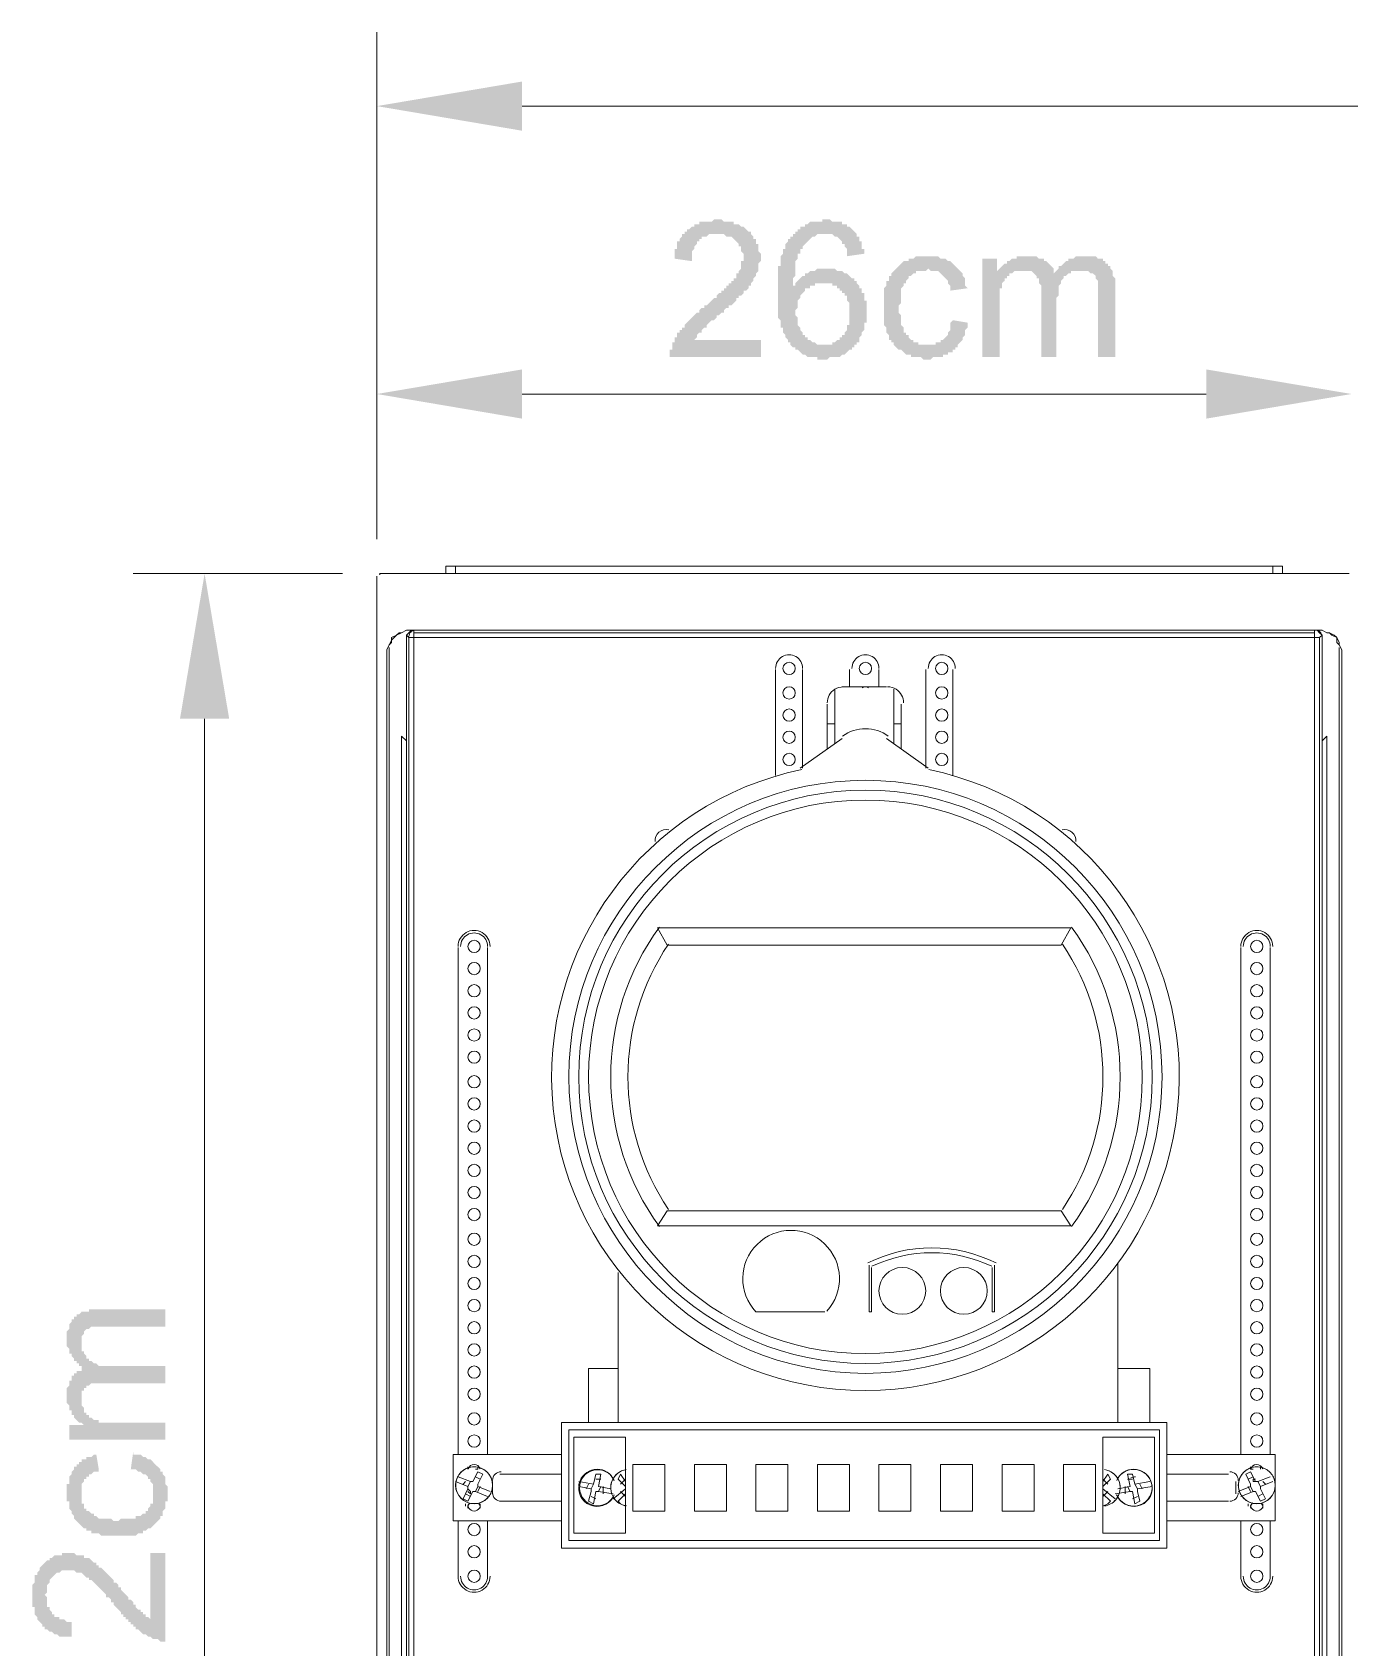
# Model space of a CAD drawing. Header units: millimetres. Extents: x -305 to 1353, y -289 to 1176.
# Drawn here: x 44.51 to 79.66, y 259.94 to 303.05 of the extents above; entities that cross this region are included whole.
import ezdxf

# ---------------------------------------------------------------- set-up
doc = ezdxf.new("R2010")
doc.units = ezdxf.units.MM
doc.header["$MEASUREMENT"] = 0
doc.layers.add('PDF3_0', color=7, linetype='Continuous')
doc.layers.add('PDF3_Cotas azul e laranja', color=7, linetype='Continuous', true_color=0x007eff)

msp = doc.modelspace()

# ---------------------------------------------------------------- hatches: boundary and pattern name
at = {"layer": 'PDF3_0', "true_color": 0xff7e00, "transparency": 33554559}
for points in [[(63.951, 294.84), (63.951, 294.381), (61.521, 294.381), (61.521, 294.446), (61.521, 294.512), (61.521, 294.578), (61.587, 294.578), (61.587, 294.643), (61.587, 294.709), (61.587, 294.709), (61.587, 294.775), (61.653, 294.775), (61.653, 294.84), (61.653, 294.906), (61.718, 294.906), (61.718, 294.972), (61.718, 295.037), (61.784, 295.037), (61.784, 295.103), (61.85, 295.103), (61.85, 295.169), (61.915, 295.169), (61.915, 295.234), (61.915, 295.234), (61.981, 295.3), (61.981, 295.3), (62.047, 295.366), (62.047, 295.366), (62.112, 295.431), (62.112, 295.431), (62.178, 295.497), (62.178, 295.497), (62.244, 295.563), (62.309, 295.563), (62.309, 295.628), (62.375, 295.694), (62.441, 295.694), (62.441, 295.76), (62.506, 295.76), (62.572, 295.825), (62.638, 295.891), (62.638, 295.891), (62.703, 295.957), (62.769, 295.957), (62.769, 296.022), (62.835, 296.088), (62.9, 296.088), (62.9, 296.154), (62.966, 296.154), (62.966, 296.219), (63.032, 296.219), (63.032, 296.285), (63.097, 296.285), (63.097, 296.351), (63.163, 296.351), (63.163, 296.416), (63.229, 296.416), (63.229, 296.482), (63.229, 296.482), (63.294, 296.482), (63.294, 296.548), (63.294, 296.613), (63.36, 296.613), (63.36, 296.679), (63.426, 296.745), (63.426, 296.81), (63.426, 296.81), (63.426, 296.876), (63.426, 296.942), (63.491, 296.942), (63.491, 297.007), (63.491, 297.007), (63.491, 297.073), (63.491, 297.139), (63.426, 297.204), (63.426, 297.204), (63.426, 297.27), (63.426, 297.336), (63.36, 297.336), (63.36, 297.401), (63.294, 297.467), (63.294, 297.467), (63.294, 297.467), (63.229, 297.533), (63.229, 297.533), (63.163, 297.598), (63.097, 297.598), (63.097, 297.598), (63.032, 297.598), (62.966, 297.664), (62.966, 297.664), (62.9, 297.664), (62.835, 297.664), (62.769, 297.664), (62.703, 297.664), (62.703, 297.664), (62.638, 297.664), (62.572, 297.664), (62.506, 297.598), (62.506, 297.598), (62.441, 297.598), (62.375, 297.598), (62.375, 297.533), (62.309, 297.533), (62.309, 297.467), (62.244, 297.467), (62.244, 297.467), (62.244, 297.401), (62.178, 297.336), (62.178, 297.336), (62.178, 297.27), (62.112, 297.204), (62.112, 297.204), (62.112, 297.139), (62.112, 297.073), (62.112, 297.007), (62.112, 297.007), (62.112, 296.942), (61.653, 297.007), (61.653, 297.073), (61.653, 297.073), (61.653, 297.139), (61.653, 297.204), (61.653, 297.27), (61.718, 297.27), (61.718, 297.336), (61.718, 297.401), (61.718, 297.467), (61.784, 297.467), (61.784, 297.533), (61.784, 297.533), (61.85, 297.598), (61.85, 297.664), (61.915, 297.664), (61.915, 297.73), (61.981, 297.73), (61.981, 297.795), (61.981, 297.795), (62.047, 297.795), (62.112, 297.861), (62.112, 297.861), (62.178, 297.861), (62.178, 297.927), (62.244, 297.927), (62.309, 297.927), (62.309, 297.992), (62.375, 297.992), (62.441, 297.992), (62.506, 297.992), (62.506, 297.992), (62.572, 297.992), (62.638, 297.992), (62.703, 298.058), (62.769, 298.058), (62.769, 298.058), (62.835, 298.058), (62.9, 298.058), (62.966, 297.992), (63.032, 297.992), (63.097, 297.992), (63.097, 297.992), (63.163, 297.992), (63.229, 297.992), (63.229, 297.927), (63.294, 297.927), (63.36, 297.927), (63.36, 297.927), (63.426, 297.861), (63.491, 297.861), (63.491, 297.861), (63.557, 297.795), (63.557, 297.795), (63.623, 297.73), (63.623, 297.73), (63.688, 297.73), (63.688, 297.664), (63.754, 297.598), (63.754, 297.598), (63.754, 297.533), (63.82, 297.533), (63.82, 297.467), (63.82, 297.401), (63.885, 297.401), (63.885, 297.336), (63.885, 297.27), (63.885, 297.27), (63.885, 297.204), (63.951, 297.139), (63.951, 297.073), (63.951, 297.007), (63.951, 297.007), (63.951, 297.007), (63.951, 296.942), (63.885, 296.876), (63.885, 296.81), (63.885, 296.81), (63.885, 296.745), (63.885, 296.679), (63.82, 296.613), (63.82, 296.613), (63.82, 296.548), (63.82, 296.548), (63.754, 296.482), (63.754, 296.416), (63.754, 296.416), (63.688, 296.351), (63.688, 296.285), (63.623, 296.285), (63.623, 296.219), (63.557, 296.154), (63.557, 296.154), (63.491, 296.154), (63.491, 296.088), (63.491, 296.088), (63.426, 296.022), (63.426, 296.022), (63.36, 296.022), (63.36, 295.957), (63.294, 295.957), (63.294, 295.891), (63.229, 295.825), (63.229, 295.825), (63.163, 295.76), (63.097, 295.76), (63.097, 295.694), (63.032, 295.694), (62.966, 295.628), (62.966, 295.563), (62.9, 295.563), (62.835, 295.497), (62.769, 295.497), (62.769, 295.431), (62.703, 295.366), (62.638, 295.366), (62.572, 295.3), (62.572, 295.3), (62.506, 295.234), (62.506, 295.169), (62.441, 295.169), (62.441, 295.169), (62.375, 295.103), (62.375, 295.103), (62.375, 295.103), (62.375, 295.037), (62.309, 295.037), (62.244, 294.972), (62.244, 294.972), (62.244, 294.906), (62.178, 294.84), (62.178, 294.84), (62.178, 294.84)], [(69.073, 295.366), (69.467, 295.3), (69.467, 295.234), (69.467, 295.169), (69.467, 295.169), (69.401, 295.103), (69.401, 295.037), (69.401, 294.972), (69.401, 294.972), (69.336, 294.906), (69.336, 294.84), (69.336, 294.84), (69.27, 294.775), (69.27, 294.775), (69.204, 294.709), (69.204, 294.643), (69.139, 294.643), (69.139, 294.578), (69.139, 294.578), (69.073, 294.578), (69.073, 294.512), (69.007, 294.512), (68.942, 294.512), (68.942, 294.446), (68.876, 294.446), (68.81, 294.446), (68.81, 294.381), (68.745, 294.381), (68.679, 294.381), (68.613, 294.381), (68.613, 294.381), (68.548, 294.381), (68.482, 294.315), (68.416, 294.315), (68.416, 294.315), (68.351, 294.315), (68.285, 294.315), (68.219, 294.381), (68.154, 294.381), (68.154, 294.381), (68.088, 294.381), (68.022, 294.381), (67.957, 294.381), (67.957, 294.446), (67.891, 294.446), (67.825, 294.446), (67.825, 294.446), (67.76, 294.512), (67.76, 294.512), (67.694, 294.578), (67.628, 294.578), (67.628, 294.578), (67.563, 294.643), (67.563, 294.643), (67.497, 294.709), (67.497, 294.709), (67.497, 294.775), (67.431, 294.775), (67.431, 294.84), (67.366, 294.84), (67.366, 294.906), (67.366, 294.972), (67.366, 294.972), (67.3, 295.037), (67.3, 295.103), (67.3, 295.103), (67.3, 295.169), (67.234, 295.234), (67.234, 295.234), (67.234, 295.3), (67.234, 295.366), (67.234, 295.431), (67.234, 295.497), (67.234, 295.497), (67.234, 295.563), (67.234, 295.628), (67.234, 295.694), (67.234, 295.76), (67.234, 295.825), (67.234, 295.891), (67.234, 295.891), (67.234, 295.957), (67.234, 296.022), (67.234, 296.088), (67.234, 296.088), (67.234, 296.154), (67.234, 296.219), (67.3, 296.285), (67.3, 296.285), (67.3, 296.351), (67.3, 296.416), (67.366, 296.416), (67.366, 296.416), (67.366, 296.482), (67.366, 296.548), (67.431, 296.548), (67.431, 296.613), (67.497, 296.679), (67.497, 296.679), (67.563, 296.745), (67.563, 296.745), (67.628, 296.81), (67.628, 296.81), (67.694, 296.876), (67.694, 296.876), (67.76, 296.942), (67.76, 296.942), (67.825, 296.942), (67.891, 296.942), (67.891, 297.007), (67.957, 297.007), (68.022, 297.007), (68.022, 297.007), (68.088, 297.073), (68.154, 297.073), (68.219, 297.073), (68.219, 297.073), (68.285, 297.073), (68.351, 297.073), (68.416, 297.073), (68.416, 297.073), (68.482, 297.073), (68.482, 297.073), (68.548, 297.073), (68.613, 297.073), (68.679, 297.073), (68.679, 297.073), (68.745, 297.007), (68.81, 297.007), (68.876, 297.007), (68.876, 297.007), (68.942, 296.942), (69.007, 296.942), (69.007, 296.942), (69.073, 296.876), (69.073, 296.876), (69.073, 296.876), (69.139, 296.81), (69.139, 296.81), (69.204, 296.745), (69.204, 296.745), (69.27, 296.679), (69.27, 296.679), (69.336, 296.613), (69.336, 296.548), (69.336, 296.548), (69.401, 296.482), (69.401, 296.416), (69.401, 296.351), (69.401, 296.351), (69.401, 296.285), (69.467, 296.219), (69.007, 296.154), (69.007, 296.219), (69.007, 296.285), (68.942, 296.351), (68.942, 296.416), (68.942, 296.416), (68.876, 296.482), (68.876, 296.482), (68.81, 296.548), (68.81, 296.548), (68.81, 296.548), (68.745, 296.613), (68.745, 296.613), (68.679, 296.679), (68.613, 296.679), (68.548, 296.679), (68.548, 296.679), (68.482, 296.679), (68.416, 296.745), (68.416, 296.745), (68.351, 296.679), (68.285, 296.679), (68.285, 296.679), (68.219, 296.679), (68.154, 296.679), (68.088, 296.679), (68.088, 296.613), (68.022, 296.613), (68.022, 296.613), (67.957, 296.548), (67.891, 296.548), (67.891, 296.482), (67.891, 296.482), (67.825, 296.416), (67.825, 296.416), (67.825, 296.351), (67.76, 296.351), (67.76, 296.285), (67.76, 296.285), (67.694, 296.219), (67.694, 296.154), (67.694, 296.154), (67.694, 296.088), (67.694, 296.022), (67.694, 295.957), (67.694, 295.891), (67.694, 295.825), (67.628, 295.76), (67.628, 295.76), (67.628, 295.694), (67.628, 295.628), (67.628, 295.563), (67.694, 295.497), (67.694, 295.497), (67.694, 295.431), (67.694, 295.366), (67.694, 295.3), (67.694, 295.234), (67.694, 295.234), (67.76, 295.169), (67.76, 295.103), (67.76, 295.103), (67.76, 295.037), (67.825, 295.037), (67.825, 294.972), (67.825, 294.972), (67.891, 294.972), (67.891, 294.906), (67.957, 294.84), (67.957, 294.84), (68.022, 294.84), (68.022, 294.775), (68.088, 294.775), (68.154, 294.775), (68.154, 294.709), (68.219, 294.709), (68.285, 294.709), (68.351, 294.709), (68.351, 294.709), (68.416, 294.709), (68.416, 294.709), (68.482, 294.709), (68.548, 294.709), (68.613, 294.709), (68.613, 294.775), (68.679, 294.775), (68.745, 294.775), (68.745, 294.84), (68.81, 294.84), (68.81, 294.84), (68.876, 294.906), (68.876, 294.906), (68.942, 294.972), (68.942, 294.972), (68.942, 295.037), (69.007, 295.103), (69.007, 295.103), (69.007, 295.169), (69.007, 295.234), (69.007, 295.3), (69.073, 295.366), (69.073, 295.366)], [(69.861, 294.381), (69.861, 297.007), (70.255, 297.007), (70.255, 296.679), (70.255, 296.679), (70.321, 296.745), (70.321, 296.745), (70.386, 296.81), (70.386, 296.81), (70.452, 296.876), (70.518, 296.876), (70.518, 296.942), (70.583, 296.942), (70.583, 296.942), (70.649, 297.007), (70.649, 297.007), (70.715, 297.007), (70.78, 297.007), (70.78, 297.073), (70.846, 297.073), (70.912, 297.073), (70.977, 297.073), (71.043, 297.073), (71.043, 297.073), (71.109, 297.073), (71.174, 297.073), (71.24, 297.073), (71.24, 297.073), (71.306, 297.073), (71.371, 297.007), (71.437, 297.007), (71.437, 297.007), (71.503, 297.007), (71.503, 296.942), (71.503, 296.942), (71.568, 296.942), (71.634, 296.876), (71.634, 296.876), (71.7, 296.81), (71.7, 296.81), (71.765, 296.745), (71.765, 296.679), (71.765, 296.679), (71.765, 296.613), (71.831, 296.679), (71.831, 296.679), (71.897, 296.745), (71.897, 296.81), (71.962, 296.81), (72.028, 296.876), (72.028, 296.876), (72.094, 296.942), (72.094, 296.942), (72.159, 296.942), (72.159, 297.007), (72.225, 297.007), (72.291, 297.007), (72.291, 297.007), (72.356, 297.073), (72.422, 297.073), (72.488, 297.073), (72.488, 297.073), (72.553, 297.073), (72.619, 297.073), (72.619, 297.073), (72.685, 297.073), (72.685, 297.073), (72.75, 297.073), (72.816, 297.073), (72.882, 297.073), (72.947, 297.007), (72.947, 297.007), (73.013, 297.007), (73.079, 297.007), (73.079, 296.942), (73.144, 296.942), (73.144, 296.876), (73.21, 296.876), (73.21, 296.876), (73.21, 296.81), (73.276, 296.81), (73.276, 296.745), (73.276, 296.745), (73.341, 296.679), (73.341, 296.613), (73.341, 296.613), (73.341, 296.548), (73.407, 296.482), (73.407, 296.482), (73.407, 296.416), (73.407, 296.351), (73.407, 296.285), (73.407, 296.219), (73.407, 296.219), (73.407, 294.381), (72.947, 294.381), (72.947, 296.022), (72.947, 296.088), (72.947, 296.154), (72.947, 296.219), (72.947, 296.285), (72.947, 296.351), (72.947, 296.351), (72.947, 296.416), (72.947, 296.416), (72.882, 296.482), (72.882, 296.548), (72.882, 296.548), (72.816, 296.613), (72.75, 296.613), (72.75, 296.613), (72.75, 296.613), (72.685, 296.679), (72.619, 296.679), (72.619, 296.679), (72.553, 296.679), (72.488, 296.679), (72.422, 296.679), (72.422, 296.679), (72.356, 296.679), (72.291, 296.679), (72.225, 296.679), (72.225, 296.613), (72.159, 296.613), (72.159, 296.613), (72.094, 296.548), (72.028, 296.548), (72.028, 296.482), (72.028, 296.482), (71.962, 296.416), (71.962, 296.416), (71.962, 296.351), (71.962, 296.351), (71.897, 296.285), (71.897, 296.219), (71.897, 296.219), (71.897, 296.154), (71.897, 296.088), (71.897, 296.022), (71.831, 295.957), (71.831, 295.891), (71.831, 294.381), (71.437, 294.381), (71.437, 296.088), (71.437, 296.154), (71.437, 296.219), (71.437, 296.285), (71.371, 296.351), (71.371, 296.351), (71.371, 296.416), (71.371, 296.482), (71.306, 296.482), (71.306, 296.548), (71.306, 296.548), (71.306, 296.548), (71.24, 296.613), (71.24, 296.613), (71.174, 296.679), (71.109, 296.679), (71.109, 296.679), (71.043, 296.679), (70.977, 296.679), (70.977, 296.679), (70.912, 296.679), (70.846, 296.679), (70.78, 296.679), (70.78, 296.679), (70.715, 296.679), (70.649, 296.613), (70.649, 296.613), (70.583, 296.613), (70.583, 296.548), (70.518, 296.548), (70.518, 296.482), (70.452, 296.482), (70.452, 296.416), (70.386, 296.351), (70.386, 296.351), (70.386, 296.285), (70.386, 296.285), (70.386, 296.219), (70.321, 296.219), (70.321, 296.154), (70.321, 296.088), (70.321, 296.022), (70.321, 296.022), (70.321, 295.957), (70.321, 295.891), (70.321, 295.825), (70.321, 295.76), (70.321, 295.76), (70.321, 294.381)]]:
    msp.add_hatch(color=30, dxfattribs=at).paths.add_polyline_path(points)
h = msp.add_hatch(color=30, dxfattribs=at)
h.paths.add_polyline_path([(66.709, 297.139), (66.249, 297.073), (66.249, 297.139), (66.249, 297.204), (66.249, 297.27), (66.184, 297.336), (66.184, 297.336), (66.184, 297.401), (66.118, 297.401), (66.118, 297.467), (66.118, 297.467), (66.052, 297.533), (66.052, 297.533), (65.987, 297.598), (65.921, 297.598), (65.921, 297.598), (65.855, 297.664), (65.79, 297.664), (65.79, 297.664), (65.724, 297.664), (65.658, 297.664), (65.658, 297.664), (65.593, 297.664), (65.527, 297.664), (65.527, 297.664), (65.461, 297.664), (65.396, 297.598), (65.396, 297.598), (65.33, 297.598), (65.264, 297.533), (65.264, 297.533), (65.264, 297.533), (65.199, 297.467), (65.199, 297.467), (65.133, 297.401), (65.133, 297.401), (65.067, 297.336), (65.067, 297.27), (65.002, 297.27), (65.002, 297.204), (65.002, 297.139), (64.936, 297.139), (64.936, 297.073), (64.936, 297.073), (64.936, 297.007), (64.936, 297.007), (64.87, 296.942), (64.87, 296.876), (64.87, 296.876), (64.87, 296.81), (64.87, 296.745), (64.87, 296.745), (64.87, 296.679), (64.87, 296.613), (64.87, 296.548), (64.805, 296.482), (64.805, 296.416), (64.805, 296.351), (64.805, 296.351), (64.805, 296.285), (64.87, 296.285), (64.87, 296.351), (64.936, 296.416), (64.936, 296.416), (65.002, 296.482), (65.002, 296.482), (65.067, 296.548), (65.133, 296.548), (65.133, 296.613), (65.199, 296.613), (65.199, 296.613), (65.264, 296.679), (65.33, 296.679), (65.33, 296.679), (65.396, 296.679), (65.461, 296.745), (65.527, 296.745), (65.527, 296.745), (65.593, 296.745), (65.658, 296.745), (65.724, 296.745), (65.724, 296.745), (65.724, 296.745), (65.79, 296.745), (65.855, 296.745), (65.921, 296.745), (65.921, 296.745), (65.987, 296.679), (66.052, 296.679), (66.118, 296.679), (66.118, 296.679), (66.184, 296.613), (66.249, 296.613), (66.249, 296.613), (66.315, 296.548), (66.315, 296.548), (66.381, 296.482), (66.446, 296.482), (66.446, 296.416), (66.446, 296.416), (66.512, 296.416), (66.512, 296.351), (66.578, 296.285), (66.578, 296.285), (66.578, 296.219), (66.643, 296.219), (66.643, 296.154), (66.643, 296.088), (66.709, 296.088), (66.709, 296.022), (66.709, 295.957), (66.709, 295.891), (66.775, 295.891), (66.775, 295.825), (66.775, 295.76), (66.775, 295.694), (66.775, 295.694), (66.775, 295.628), (66.775, 295.563), (66.775, 295.497), (66.775, 295.497), (66.775, 295.431), (66.775, 295.366), (66.775, 295.3), (66.709, 295.3), (66.709, 295.234), (66.709, 295.169), (66.709, 295.103), (66.709, 295.103), (66.643, 295.037), (66.643, 294.972), (66.643, 294.972), (66.643, 294.972), (66.578, 294.906), (66.578, 294.84), (66.578, 294.775), (66.512, 294.775), (66.512, 294.709), (66.446, 294.709), (66.446, 294.643), (66.381, 294.643), (66.381, 294.578), (66.315, 294.578), (66.249, 294.512), (66.249, 294.512), (66.249, 294.512), (66.184, 294.446), (66.118, 294.446), (66.118, 294.446), (66.052, 294.381), (65.987, 294.381), (65.987, 294.381), (65.921, 294.381), (65.855, 294.381), (65.79, 294.381), (65.724, 294.315), (65.724, 294.315), (65.658, 294.315), (65.658, 294.315), (65.593, 294.315), (65.527, 294.315), (65.461, 294.315), (65.461, 294.381), (65.396, 294.381), (65.33, 294.381), (65.264, 294.381), (65.264, 294.381), (65.199, 294.381), (65.133, 294.446), (65.133, 294.446), (65.067, 294.446), (65.002, 294.512), (65.002, 294.512), (64.936, 294.578), (64.936, 294.578), (64.87, 294.578), (64.87, 294.643), (64.805, 294.643), (64.739, 294.709), (64.739, 294.775), (64.739, 294.775), (64.673, 294.775), (64.673, 294.84), (64.673, 294.84), (64.608, 294.906), (64.608, 294.972), (64.608, 294.972), (64.542, 295.037), (64.542, 295.037), (64.542, 295.103), (64.542, 295.169), (64.476, 295.169), (64.476, 295.234), (64.476, 295.3), (64.476, 295.3), (64.476, 295.366), (64.411, 295.431), (64.411, 295.497), (64.411, 295.497), (64.411, 295.563), (64.411, 295.628), (64.411, 295.694), (64.411, 295.76), (64.411, 295.825), (64.411, 295.891), (64.411, 295.957), (64.411, 295.957), (64.411, 296.022), (64.411, 296.088), (64.411, 296.154), (64.411, 296.219), (64.411, 296.285), (64.411, 296.351), (64.411, 296.416), (64.411, 296.482), (64.411, 296.548), (64.411, 296.548), (64.411, 296.613), (64.411, 296.679), (64.411, 296.745), (64.411, 296.81), (64.476, 296.81), (64.476, 296.876), (64.476, 296.942), (64.476, 297.007), (64.476, 297.007), (64.476, 297.073), (64.542, 297.139), (64.542, 297.139), (64.542, 297.204), (64.542, 297.27), (64.608, 297.27), (64.608, 297.336), (64.608, 297.401), (64.608, 297.401), (64.673, 297.467), (64.673, 297.467), (64.673, 297.533), (64.739, 297.533), (64.739, 297.598), (64.739, 297.598), (64.805, 297.598), (64.805, 297.664), (64.87, 297.664), (64.87, 297.73), (64.936, 297.73), (64.936, 297.795), (65.002, 297.795), (65.002, 297.861), (65.067, 297.861), (65.133, 297.861), (65.133, 297.927), (65.199, 297.927), (65.199, 297.927), (65.264, 297.992), (65.33, 297.992), (65.396, 297.992), (65.396, 297.992), (65.461, 297.992), (65.527, 297.992), (65.593, 297.992), (65.593, 298.058), (65.658, 298.058), (65.658, 298.058), (65.724, 298.058), (65.79, 298.058), (65.855, 297.992), (65.921, 297.992), (65.921, 297.992), (65.987, 297.992), (66.052, 297.992), (66.118, 297.992), (66.118, 297.927), (66.184, 297.927), (66.249, 297.927), (66.249, 297.861), (66.315, 297.861), (66.315, 297.861), (66.381, 297.795), (66.381, 297.795), (66.446, 297.73), (66.446, 297.73), (66.512, 297.664), (66.512, 297.664), (66.512, 297.598), (66.578, 297.598), (66.578, 297.533), (66.578, 297.467), (66.643, 297.467), (66.643, 297.401), (66.643, 297.336), (66.643, 297.27), (66.709, 297.27), (66.709, 297.204), (66.709, 297.139), (66.709, 297.139)], flags=0)
h.paths.add_polyline_path([(64.87, 295.563), (64.87, 295.497), (64.87, 295.497), (64.936, 295.431), (64.936, 295.366), (64.936, 295.3), (64.936, 295.3), (64.936, 295.234), (65.002, 295.169), (65.002, 295.103), (65.002, 295.103), (65.002, 295.103), (65.067, 295.037), (65.067, 294.972), (65.133, 294.972), (65.133, 294.906), (65.199, 294.906), (65.199, 294.84), (65.264, 294.84), (65.264, 294.84), (65.33, 294.775), (65.33, 294.775), (65.396, 294.775), (65.461, 294.709), (65.527, 294.709), (65.527, 294.709), (65.593, 294.709), (65.658, 294.709), (65.658, 294.709), (65.724, 294.709), (65.79, 294.709), (65.855, 294.709), (65.855, 294.775), (65.921, 294.775), (65.921, 294.775), (65.987, 294.84), (66.052, 294.84), (66.052, 294.906), (66.118, 294.906), (66.118, 294.906), (66.118, 294.972), (66.184, 294.972), (66.184, 295.037), (66.249, 295.103), (66.249, 295.103), (66.249, 295.169), (66.249, 295.234), (66.315, 295.234), (66.315, 295.3), (66.315, 295.366), (66.315, 295.431), (66.315, 295.497), (66.315, 295.497), (66.315, 295.563), (66.315, 295.628), (66.315, 295.628), (66.315, 295.694), (66.315, 295.76), (66.315, 295.825), (66.249, 295.891), (66.249, 295.891), (66.249, 295.957), (66.249, 296.022), (66.184, 296.022), (66.184, 296.088), (66.118, 296.088), (66.118, 296.154), (66.052, 296.154), (66.052, 296.219), (65.987, 296.219), (65.987, 296.285), (65.921, 296.285), (65.855, 296.285), (65.855, 296.351), (65.79, 296.351), (65.724, 296.351), (65.724, 296.351), (65.658, 296.351), (65.593, 296.351), (65.593, 296.351), (65.527, 296.351), (65.461, 296.351), (65.396, 296.351), (65.396, 296.285), (65.33, 296.285), (65.264, 296.285), (65.264, 296.219), (65.199, 296.219), (65.133, 296.219), (65.133, 296.154), (65.133, 296.154), (65.067, 296.088), (65.067, 296.088), (65.002, 296.022), (65.002, 295.957), (65.002, 295.957), (64.936, 295.891), (64.936, 295.825), (64.936, 295.825), (64.936, 295.76), (64.936, 295.694), (64.87, 295.628), (64.87, 295.628), (64.87, 295.563)], flags=0)
at = {"layer": 'PDF3_Cotas azul e laranja', "true_color": 0xff7e00, "transparency": 33554559}
for points in [[(48.06, 265.488), (45.499, 265.488), (45.499, 265.882), (45.893, 265.882), (45.827, 265.948), (45.762, 265.948), (45.762, 265.948), (45.696, 266.013), (45.696, 266.013), (45.63, 266.079), (45.63, 266.145), (45.565, 266.145), (45.565, 266.21), (45.565, 266.21), (45.565, 266.276), (45.499, 266.276), (45.499, 266.342), (45.499, 266.407), (45.499, 266.407), (45.433, 266.473), (45.433, 266.539), (45.433, 266.604), (45.433, 266.604), (45.433, 266.67), (45.433, 266.736), (45.433, 266.801), (45.433, 266.801), (45.433, 266.867), (45.499, 266.933), (45.499, 266.998), (45.499, 266.998), (45.499, 267.064), (45.565, 267.064), (45.565, 267.13), (45.565, 267.13), (45.565, 267.195), (45.63, 267.195), (45.63, 267.261), (45.696, 267.261), (45.696, 267.327), (45.762, 267.327), (45.827, 267.327), (45.827, 267.392), (45.893, 267.392), (45.827, 267.392), (45.827, 267.458), (45.762, 267.458), (45.762, 267.524), (45.696, 267.524), (45.696, 267.589), (45.63, 267.589), (45.63, 267.655), (45.565, 267.721), (45.565, 267.721), (45.565, 267.786), (45.499, 267.786), (45.499, 267.852), (45.499, 267.918), (45.499, 267.918), (45.433, 267.983), (45.433, 268.049), (45.433, 268.049), (45.433, 268.115), (45.433, 268.18), (45.433, 268.18), (45.433, 268.246), (45.433, 268.312), (45.433, 268.312), (45.433, 268.377), (45.499, 268.443), (45.499, 268.509), (45.499, 268.509), (45.499, 268.574), (45.565, 268.64), (45.565, 268.64), (45.565, 268.706), (45.63, 268.706), (45.63, 268.771), (45.63, 268.771), (45.696, 268.771), (45.696, 268.837), (45.762, 268.837), (45.762, 268.837), (45.827, 268.903), (45.893, 268.903), (45.893, 268.903), (45.959, 268.903), (46.024, 268.903), (46.024, 268.968), (46.09, 268.968), (46.156, 268.968), (46.221, 268.968), (46.287, 268.968), (46.287, 268.968), (48.06, 268.968), (48.06, 268.509), (46.418, 268.509), (46.353, 268.509), (46.353, 268.509), (46.287, 268.509), (46.221, 268.509), (46.156, 268.509), (46.156, 268.509), (46.09, 268.509), (46.09, 268.509), (46.024, 268.443), (45.959, 268.443), (45.959, 268.443), (45.893, 268.377), (45.893, 268.312), (45.893, 268.312), (45.893, 268.312), (45.827, 268.246), (45.827, 268.18), (45.827, 268.18), (45.827, 268.115), (45.827, 268.049), (45.827, 268.049), (45.827, 267.983), (45.827, 267.918), (45.827, 267.852), (45.893, 267.852), (45.893, 267.786), (45.893, 267.786), (45.959, 267.721), (45.959, 267.655), (45.959, 267.655), (46.024, 267.655), (46.024, 267.589), (46.09, 267.589), (46.09, 267.589), (46.156, 267.524), (46.156, 267.524), (46.221, 267.524), (46.287, 267.458), (46.287, 267.458), (46.353, 267.458), (46.418, 267.458), (46.484, 267.458), (46.55, 267.458), (46.55, 267.458), (48.06, 267.458), (48.06, 266.998), (46.418, 266.998), (46.353, 266.998), (46.287, 266.998), (46.221, 266.998), (46.156, 266.998), (46.156, 266.998), (46.09, 266.998), (46.024, 266.933), (46.024, 266.933), (45.959, 266.933), (45.959, 266.933), (45.959, 266.867), (45.893, 266.867), (45.893, 266.801), (45.827, 266.801), (45.827, 266.736), (45.827, 266.67), (45.827, 266.604), (45.827, 266.604), (45.827, 266.539), (45.827, 266.539), (45.827, 266.473), (45.827, 266.407), (45.827, 266.407), (45.893, 266.342), (45.893, 266.276), (45.893, 266.21), (45.893, 266.21), (45.959, 266.21), (45.959, 266.145), (46.024, 266.145), (46.024, 266.079), (46.09, 266.079), (46.156, 266.013), (46.156, 266.013), (46.221, 266.013), (46.221, 266.013), (46.287, 266.013), (46.287, 265.948), (46.353, 265.948), (46.418, 265.948), (46.418, 265.948), (46.484, 265.948), (46.55, 265.948), (46.615, 265.948), (46.681, 265.948), (46.747, 265.948), (46.747, 265.948), (48.06, 265.948)], [(47.141, 264.7), (47.206, 265.16), (47.206, 265.094), (47.272, 265.094), (47.338, 265.094), (47.403, 265.094), (47.403, 265.094), (47.469, 265.028), (47.535, 265.028), (47.535, 265.028), (47.6, 264.963), (47.666, 264.963), (47.666, 264.963), (47.732, 264.897), (47.732, 264.897), (47.797, 264.831), (47.797, 264.831), (47.863, 264.766), (47.863, 264.766), (47.863, 264.766), (47.929, 264.7), (47.929, 264.634), (47.994, 264.634), (47.994, 264.569), (47.994, 264.569), (48.06, 264.503), (48.06, 264.437), (48.06, 264.437), (48.06, 264.372), (48.06, 264.306), (48.126, 264.24), (48.126, 264.24), (48.126, 264.175), (48.126, 264.109), (48.126, 264.043), (48.126, 264.043), (48.126, 263.978), (48.126, 263.912), (48.126, 263.846), (48.06, 263.846), (48.06, 263.781), (48.06, 263.715), (48.06, 263.649), (48.06, 263.649), (47.994, 263.584), (47.994, 263.518), (47.994, 263.518), (47.994, 263.452), (47.929, 263.452), (47.929, 263.387), (47.863, 263.321), (47.863, 263.321), (47.797, 263.255), (47.797, 263.255), (47.797, 263.255), (47.732, 263.19), (47.732, 263.19), (47.666, 263.124), (47.666, 263.124), (47.6, 263.124), (47.535, 263.058), (47.535, 263.058), (47.469, 263.058), (47.469, 262.993), (47.403, 262.993), (47.338, 262.993), (47.338, 262.993), (47.272, 262.927), (47.206, 262.927), (47.141, 262.927), (47.141, 262.927), (47.075, 262.927), (47.009, 262.927), (46.944, 262.927), (46.878, 262.927), (46.812, 262.927), (46.812, 262.927), (46.747, 262.927), (46.681, 262.927), (46.615, 262.927), (46.55, 262.927), (46.55, 262.927), (46.484, 262.927), (46.418, 262.927), (46.353, 262.927), (46.353, 262.927), (46.287, 262.993), (46.221, 262.993), (46.221, 262.993), (46.156, 262.993), (46.09, 262.993), (46.09, 263.058), (46.09, 263.058), (46.024, 263.058), (45.959, 263.058), (45.959, 263.124), (45.893, 263.124), (45.827, 263.19), (45.827, 263.19), (45.762, 263.255), (45.762, 263.255), (45.696, 263.321), (45.696, 263.321), (45.63, 263.387), (45.63, 263.387), (45.63, 263.452), (45.63, 263.452), (45.565, 263.518), (45.565, 263.518), (45.565, 263.584), (45.499, 263.649), (45.499, 263.715), (45.499, 263.715), (45.499, 263.781), (45.499, 263.846), (45.433, 263.846), (45.433, 263.912), (45.433, 263.978), (45.433, 264.043), (45.433, 264.043), (45.433, 264.043), (45.433, 264.109), (45.433, 264.175), (45.433, 264.24), (45.433, 264.306), (45.499, 264.306), (45.499, 264.372), (45.499, 264.437), (45.499, 264.503), (45.499, 264.503), (45.565, 264.569), (45.565, 264.569), (45.565, 264.634), (45.63, 264.7), (45.63, 264.7), (45.63, 264.766), (45.696, 264.766), (45.696, 264.831), (45.762, 264.831), (45.762, 264.897), (45.827, 264.897), (45.827, 264.963), (45.893, 264.963), (45.959, 264.963), (45.959, 265.028), (46.024, 265.028), (46.09, 265.028), (46.09, 265.028), (46.156, 265.094), (46.221, 265.094), (46.221, 265.094), (46.287, 264.7), (46.287, 264.634), (46.221, 264.634), (46.156, 264.634), (46.09, 264.569), (46.09, 264.569), (46.024, 264.569), (46.024, 264.503), (45.959, 264.503), (45.959, 264.437), (45.959, 264.437), (45.893, 264.437), (45.893, 264.372), (45.827, 264.306), (45.827, 264.306), (45.827, 264.24), (45.827, 264.175), (45.827, 264.175), (45.827, 264.109), (45.827, 264.109), (45.827, 264.043), (45.827, 263.978), (45.827, 263.912), (45.827, 263.912), (45.827, 263.846), (45.827, 263.781), (45.893, 263.781), (45.893, 263.715), (45.893, 263.649), (45.959, 263.649), (45.959, 263.584), (46.024, 263.584), (46.024, 263.584), (46.09, 263.518), (46.09, 263.518), (46.156, 263.518), (46.156, 263.452), (46.221, 263.452), (46.221, 263.452), (46.287, 263.387), (46.353, 263.387), (46.353, 263.387), (46.418, 263.387), (46.484, 263.387), (46.55, 263.387), (46.615, 263.387), (46.615, 263.387), (46.681, 263.321), (46.747, 263.321), (46.747, 263.321), (46.812, 263.321), (46.878, 263.387), (46.944, 263.387), (47.009, 263.387), (47.075, 263.387), (47.141, 263.387), (47.141, 263.387), (47.206, 263.387), (47.272, 263.387), (47.272, 263.452), (47.338, 263.452), (47.403, 263.452), (47.403, 263.452), (47.469, 263.518), (47.469, 263.518), (47.535, 263.518), (47.535, 263.518), (47.535, 263.584), (47.6, 263.584), (47.6, 263.649), (47.666, 263.715), (47.666, 263.715), (47.666, 263.781), (47.732, 263.781), (47.732, 263.846), (47.732, 263.912), (47.732, 263.978), (47.732, 263.978), (47.732, 264.043), (47.732, 264.043), (47.732, 264.109), (47.732, 264.175), (47.732, 264.24), (47.732, 264.24), (47.732, 264.306), (47.666, 264.372), (47.666, 264.372), (47.666, 264.437), (47.6, 264.437), (47.6, 264.503), (47.6, 264.503), (47.535, 264.569), (47.535, 264.569), (47.469, 264.569), (47.403, 264.634), (47.403, 264.634), (47.338, 264.634), (47.272, 264.7), (47.272, 264.7), (47.206, 264.7), (47.141, 264.7), (47.141, 264.7)], [(47.666, 262.467), (48.06, 262.467), (48.06, 260.103), (47.994, 260.103), (47.929, 260.103), (47.929, 260.103), (47.863, 260.169), (47.797, 260.169), (47.797, 260.169), (47.732, 260.169), (47.732, 260.169), (47.666, 260.235), (47.6, 260.235), (47.6, 260.235), (47.535, 260.3), (47.535, 260.3), (47.469, 260.3), (47.403, 260.366), (47.403, 260.366), (47.338, 260.432), (47.272, 260.432), (47.272, 260.432), (47.272, 260.497), (47.206, 260.497), (47.206, 260.563), (47.141, 260.563), (47.141, 260.629), (47.075, 260.629), (47.075, 260.694), (47.009, 260.694), (47.009, 260.76), (46.944, 260.76), (46.944, 260.826), (46.878, 260.826), (46.878, 260.891), (46.812, 260.957), (46.812, 260.957), (46.747, 261.023), (46.681, 261.088), (46.681, 261.154), (46.615, 261.154), (46.615, 261.22), (46.55, 261.285), (46.484, 261.285), (46.484, 261.351), (46.418, 261.417), (46.418, 261.417), (46.353, 261.482), (46.353, 261.482), (46.287, 261.548), (46.287, 261.548), (46.221, 261.614), (46.221, 261.614), (46.156, 261.679), (46.156, 261.679), (46.09, 261.745), (46.09, 261.745), (46.024, 261.745), (46.024, 261.811), (46.024, 261.811), (45.959, 261.811), (45.893, 261.876), (45.893, 261.876), (45.827, 261.942), (45.762, 261.942), (45.762, 261.942), (45.696, 261.942), (45.63, 262.008), (45.63, 262.008), (45.565, 262.008), (45.499, 262.008), (45.499, 262.008), (45.433, 262.008), (45.368, 262.008), (45.368, 262.008), (45.302, 262.008), (45.236, 261.942), (45.236, 261.942), (45.171, 261.942), (45.105, 261.876), (45.105, 261.876), (45.039, 261.811), (45.039, 261.811), (45.039, 261.811), (44.974, 261.745), (44.974, 261.679), (44.974, 261.679), (44.908, 261.614), (44.908, 261.614), (44.908, 261.548), (44.908, 261.482), (44.908, 261.417), (44.908, 261.417), (44.842, 261.351), (44.908, 261.285), (44.908, 261.22), (44.908, 261.154), (44.908, 261.154), (44.908, 261.088), (44.908, 261.023), (44.974, 261.023), (44.974, 260.957), (44.974, 260.957), (45.039, 260.891), (45.039, 260.826), (45.039, 260.826), (45.105, 260.826), (45.105, 260.76), (45.171, 260.76), (45.236, 260.76), (45.236, 260.694), (45.302, 260.694), (45.368, 260.694), (45.368, 260.694), (45.433, 260.629), (45.499, 260.629), (45.565, 260.629), (45.565, 260.629), (45.565, 260.235), (45.499, 260.235), (45.433, 260.235), (45.368, 260.235), (45.302, 260.235), (45.302, 260.235), (45.236, 260.235), (45.171, 260.3), (45.105, 260.3), (45.105, 260.3), (45.039, 260.366), (45.039, 260.366), (44.974, 260.366), (44.908, 260.432), (44.908, 260.432), (44.842, 260.432), (44.842, 260.497), (44.777, 260.497), (44.777, 260.563), (44.777, 260.563), (44.711, 260.629), (44.711, 260.629), (44.645, 260.694), (44.645, 260.76), (44.645, 260.76), (44.58, 260.826), (44.58, 260.826), (44.58, 260.891), (44.58, 260.957), (44.58, 261.023), (44.514, 261.023), (44.514, 261.088), (44.514, 261.154), (44.514, 261.22), (44.514, 261.22), (44.514, 261.285), (44.514, 261.351), (44.514, 261.417), (44.514, 261.482), (44.514, 261.482), (44.514, 261.548), (44.514, 261.614), (44.58, 261.679), (44.58, 261.679), (44.58, 261.745), (44.58, 261.811), (44.58, 261.876), (44.645, 261.876), (44.645, 261.942), (44.645, 261.942), (44.711, 262.008), (44.711, 262.073), (44.711, 262.073), (44.777, 262.139), (44.777, 262.139), (44.777, 262.139), (44.842, 262.205), (44.842, 262.205), (44.908, 262.27), (44.974, 262.27), (44.974, 262.336), (45.039, 262.336), (45.039, 262.336), (45.105, 262.402), (45.171, 262.402), (45.171, 262.402), (45.236, 262.402), (45.302, 262.402), (45.302, 262.467), (45.368, 262.467), (45.433, 262.467), (45.499, 262.467), (45.499, 262.467), (45.565, 262.467), (45.565, 262.467), (45.63, 262.467), (45.696, 262.402), (45.762, 262.402), (45.762, 262.402), (45.827, 262.402), (45.893, 262.402), (45.893, 262.336), (45.959, 262.336), (45.959, 262.336), (46.024, 262.336), (46.09, 262.27), (46.09, 262.27), (46.156, 262.205), (46.221, 262.205), (46.221, 262.139), (46.287, 262.139), (46.287, 262.073), (46.353, 262.073), (46.353, 262.073), (46.418, 262.008), (46.418, 262.008), (46.418, 262.008), (46.484, 261.942), (46.484, 261.942), (46.55, 261.876), (46.55, 261.876), (46.615, 261.811), (46.615, 261.811), (46.681, 261.745), (46.681, 261.679), (46.747, 261.679), (46.812, 261.614), (46.812, 261.548), (46.878, 261.548), (46.878, 261.482), (46.944, 261.417), (46.944, 261.417), (47.009, 261.351), (47.075, 261.285), (47.075, 261.22), (47.141, 261.22), (47.206, 261.154), (47.206, 261.088), (47.272, 261.088), (47.272, 261.023), (47.272, 261.023), (47.338, 260.957), (47.338, 260.957), (47.403, 260.957), (47.403, 260.891), (47.403, 260.891), (47.469, 260.891), (47.469, 260.826), (47.535, 260.826), (47.535, 260.76), (47.6, 260.76), (47.666, 260.694), (47.666, 260.694)]]:
    msp.add_hatch(color=30, dxfattribs=at).paths.add_polyline_path(points)

# ---------------------------------------------------------------- linework, layer by layer
at = {"layer": 'PDF3_0', "lineweight": 5}
for points in [[(53.707, 288.537), (53.707, 236.661)], [(53.773, 288.602), (79.645, 288.602)], [(55.546, 288.602), (55.546, 288.799), (55.809, 288.799), (55.809, 288.602)], [(77.609, 288.799), (55.809, 288.799)], [(77.609, 288.602), (77.609, 288.799), (77.872, 288.799), (77.872, 288.602)], [(78.726, 287.092), (54.692, 287.092), (54.627, 287.092), (54.561, 287.026), (54.495, 286.961)], [(54.561, 287.092), (78.857, 287.092), (78.923, 287.092), (79.054, 287.026), (79.12, 287.026), (79.251, 286.961), (79.317, 286.895), (79.382, 286.764), (79.382, 286.698), (79.448, 286.567), (79.448, 286.501), (79.448, 236.858)], [(54.561, 286.895), (54.692, 286.895), (54.692, 253.471)], [(54.692, 287.092), (54.692, 287.026), (78.726, 287.026), (78.726, 287.092), (78.791, 287.092), (78.857, 287.026), (78.923, 286.961)], [(78.726, 251.567), (78.726, 286.895), (54.692, 286.895), (54.692, 287.026)], [(78.857, 286.895), (78.726, 286.895), (78.726, 287.026)], [(79.448, 286.501), (79.448, 286.567), (79.382, 286.698), (79.317, 286.764), (79.317, 286.895), (79.185, 286.961), (79.12, 287.026), (79.054, 287.026), (78.923, 287.092), (78.857, 287.092)], [(78.923, 284.137), (78.923, 286.961), (78.857, 286.895), (78.857, 251.567)], [(53.97, 286.501), (53.97, 236.858)], [(54.036, 286.632), (54.036, 236.924)], [(79.382, 286.632), (79.382, 236.924)], [(64.345, 286.041), (64.345, 283.218)], [(65.067, 283.415), (65.067, 286.041)], [(66.315, 286.041), (66.315, 285.582)], [(67.103, 285.582), (67.103, 286.041)], [(68.351, 286.041), (68.351, 283.415)], [(69.073, 283.218), (69.073, 286.041)], [(66.118, 285.582), (67.3, 285.582)], [(66.775, 285.582), (66.709, 285.582), (66.643, 285.582)], [(67.497, 285.516), (67.497, 284.597)], [(65.724, 285.122), (65.724, 284.597)], [(67.694, 285.122), (67.694, 284.597)], [(65.921, 284.071), (65.921, 284.597), (65.724, 284.597), (65.724, 283.94)], [(67.694, 283.94), (67.694, 284.597), (67.497, 284.597), (67.497, 284.071)], [(54.495, 238.171), (54.495, 284.137), (54.364, 284.268), (54.364, 238.171)], [(79.054, 284.268), (79.054, 238.171), (79.054, 237.974), (78.988, 237.843), (78.923, 237.646), (78.791, 237.515), (78.66, 237.383), (78.463, 237.318), (78.332, 237.252), (78.135, 237.252), (55.283, 237.252), (55.086, 237.252), (54.955, 237.318), (54.758, 237.383), (54.627, 237.515), (54.495, 237.646), (54.43, 237.843), (54.364, 237.974), (54.364, 238.171), (54.364, 284.268)], [(54.364, 284.268), (54.364, 284.268)], [(54.495, 284.137), (54.495, 284.137)], [(65.002, 283.415), (66.118, 284.203)], [(67.3, 284.203), (68.416, 283.415)], [(79.054, 238.171), (79.054, 284.268), (78.923, 284.137), (78.923, 238.171)], [(78.923, 284.137), (78.923, 284.137)], [(56.662, 278.621), (56.662, 278.621)], [(76.756, 278.621), (76.756, 278.621)], [(77.544, 278.621), (77.544, 278.621)], [(60.142, 265.948), (60.142, 269.953)], [(66.906, 270.085), (66.906, 268.903), (66.84, 268.903), (66.84, 270.15)], [(70.189, 270.15), (70.189, 268.903), (70.124, 268.903), (70.124, 270.085)], [(73.473, 270.216), (73.473, 265.948)], [(60.142, 267.392), (59.354, 267.392), (59.354, 265.948)], [(73.473, 267.392), (74.326, 267.392), (74.326, 265.948)], [(58.632, 265.094), (55.743, 265.094), (55.743, 263.321), (58.632, 263.321)], [(56.334, 264.7), (56.4, 264.7), (56.4, 264.766), (56.4, 264.7)], [(74.786, 263.321), (77.675, 263.321), (77.675, 265.094), (74.786, 265.094)], [(56.662, 263.978), (56.334, 264.109), (56.268, 264.109), (56.137, 263.846), (56.006, 263.912), (56.137, 264.175), (56.137, 264.24), (55.809, 264.372)], [(56.728, 264.109), (56.4, 264.24), (56.4, 264.306), (56.531, 264.569), (56.4, 264.634), (56.268, 264.372), (56.203, 264.372), (55.874, 264.503)], [(56.006, 264.306), (56.071, 264.372)], [(56.203, 264.372), (56.137, 264.24)], [(56.465, 264.437), (56.334, 264.503)], [(56.794, 264.372), (56.794, 264.043)], [(58.632, 264.569), (56.991, 264.569)], [(59.092, 264.372), (59.486, 264.306), (59.551, 264.569), (59.683, 264.569), (59.617, 264.24), (59.945, 264.175)], [(59.289, 264.175), (59.354, 264.306)], [(59.486, 264.306), (59.42, 264.175)], [(59.486, 264.306), (59.486, 264.306)], [(59.683, 264.437), (59.551, 264.437), (59.617, 264.437)], [(60.339, 264.372), (60.208, 264.569), (60.142, 264.437), (60.339, 264.24), (60.339, 264.175), (60.011, 263.912)], [(60.339, 264.437), (60.208, 264.306)], [(73.079, 264.372), (73.21, 264.569), (73.276, 264.437), (73.079, 264.24), (73.079, 264.175), (73.407, 263.912)], [(73.21, 264.306), (73.079, 264.437)], [(74.326, 264.372), (73.932, 264.306), (73.867, 264.569), (73.735, 264.569), (73.801, 264.24), (73.473, 264.175)], [(73.867, 264.437), (73.735, 264.437)], [(73.998, 264.175), (73.932, 264.306)], [(74.064, 264.306), (74.129, 264.175)], [(76.427, 264.569), (74.786, 264.569)], [(76.624, 264.043), (76.624, 264.372)], [(76.69, 264.109), (77.018, 264.24), (77.018, 264.306), (76.887, 264.569), (77.018, 264.634), (77.15, 264.372), (77.215, 264.372), (77.544, 264.503)], [(76.756, 263.978), (77.084, 264.109), (77.15, 264.109), (77.281, 263.846), (77.412, 263.912), (77.281, 264.175), (77.281, 264.24), (77.609, 264.372)], [(77.084, 264.503), (76.953, 264.437)], [(77.15, 264.372), (77.084, 264.372), (77.084, 264.437), (77.15, 264.437), (77.084, 264.437)], [(77.084, 264.437), (77.084, 264.437)], [(77.281, 264.24), (77.215, 264.372)], [(77.347, 264.372), (77.412, 264.306)], [(56.071, 264.043), (56.203, 263.978)], [(56.137, 264.175), (56.203, 264.109), (56.203, 264.043), (56.137, 264.109), (56.203, 264.043)], [(56.203, 264.043), (56.203, 264.043)], [(56.334, 264.109), (56.4, 264.24)], [(56.465, 264.24), (56.4, 264.109)], [(56.991, 263.846), (58.632, 263.846)], [(59.42, 263.978), (59.551, 263.912)], [(59.617, 264.24), (59.617, 264.24)], [(59.617, 264.109), (59.683, 264.24)], [(59.748, 264.24), (59.748, 264.043)], [(60.339, 264.043), (60.142, 263.846), (60.208, 263.781), (60.339, 263.715)], [(60.339, 263.978), (60.208, 264.109)], [(60.339, 264.175), (60.339, 264.109)], [(73.079, 264.109), (73.079, 264.175)], [(73.21, 264.109), (73.079, 263.978)], [(73.079, 264.043), (73.276, 263.846), (73.21, 263.781), (73.079, 263.715)], [(73.67, 264.043), (73.67, 264.24)], [(73.735, 264.24), (73.801, 264.109)], [(73.867, 263.912), (73.998, 263.978)], [(74.786, 263.846), (76.427, 263.846)], [(77.018, 264.109), (76.953, 264.24)], [(77.018, 264.24), (77.084, 264.109)], [(77.215, 263.978), (77.347, 264.043)], [(56.071, 263.781), (56.071, 263.715)], [(76.953, 263.781), (76.953, 263.715)], [(56.662, 261.811), (56.662, 261.811)]]:
    msp.add_lwpolyline(points, dxfattribs=at)
for points in [[(53.97, 286.501), (53.97, 286.567), (54.036, 286.698), (54.101, 286.764), (54.101, 286.895), (54.233, 286.961), (54.298, 287.026), (54.364, 287.026), (54.495, 287.092), (54.561, 287.092), (54.495, 287.092), (54.364, 287.026), (54.233, 286.961), (54.167, 286.895), (54.101, 286.829), (54.036, 286.698), (53.97, 286.567)], [(72.225, 279.146), (71.962, 278.687), (61.456, 278.687), (61.193, 279.146)], [(55.874, 265.094), (55.874, 278.621)], [(56.662, 278.621), (56.662, 265.094)], [(76.756, 265.094), (76.756, 278.621)], [(77.544, 278.621), (77.544, 265.094)], [(61.456, 271.595), (71.962, 271.595), (72.225, 271.201), (61.193, 271.201)], [(58.632, 262.599), (58.632, 265.948), (74.786, 265.948), (74.786, 262.599)], [(74.589, 265.751), (58.829, 265.751), (58.829, 262.796), (74.589, 262.796)], [(60.339, 265.554), (60.339, 262.993), (58.96, 262.993), (58.96, 265.554)], [(73.079, 262.993), (73.079, 265.554), (74.457, 265.554), (74.457, 262.993)], [(56.137, 264.7), (56.137, 264.766)], [(60.536, 263.584), (60.536, 264.831), (61.39, 264.831), (61.39, 263.584)], [(63.032, 264.831), (63.032, 263.584), (62.178, 263.584), (62.178, 264.831)], [(64.673, 263.584), (63.82, 263.584), (63.82, 264.831), (64.673, 264.831)], [(65.461, 264.831), (66.315, 264.831), (66.315, 263.584), (65.461, 263.584)], [(67.957, 264.831), (67.957, 263.584), (67.103, 263.584), (67.103, 264.831)], [(68.745, 263.584), (68.745, 264.831), (69.598, 264.831), (69.598, 263.584)], [(71.24, 263.584), (70.386, 263.584), (70.386, 264.831), (71.24, 264.831)], [(72.882, 264.831), (72.882, 263.584), (72.028, 263.584), (72.028, 264.831)], [(77.281, 264.766), (77.281, 264.7)], [(55.874, 261.811), (55.874, 263.321)], [(56.662, 263.321), (56.662, 261.811)], [(76.756, 261.811), (76.756, 263.321)], [(77.544, 263.321), (77.544, 261.811)]]:
    msp.add_lwpolyline(points, close=True, dxfattribs=at)
for points in [[(54.561, 238.532, 0.340424), (54.692, 238.368), (54.692, 238.5), (54.561, 238.5), (54.561, 247.561), (54.561, 286.895), (54.495, 286.961), (54.495, 284.137)], [(65.724, 285.155, -0.258799), (65.921, 285.516), (65.921, 284.597)], [(67.76, 285.155, 0.258753), (67.559, 285.517, 0.140404), (67.333, 285.582)], [(65.658, 268.903), (63.82, 268.903, -2.291218), (65.711, 268.918)], [(56.708, 263.996, 0.072957), (56.771, 264.125, 0.86362), (55.894, 264.551, 0.072957), (55.832, 264.422, 0.86362), (56.708, 263.996)], [(59.094, 264.255, -0.07325), (59.129, 264.394, -0.671252), (60.037, 264.402, 4.846854), (60.04, 264.021, -0.863665), (59.092, 264.24), (59.42, 264.175), (59.42, 264.109), (59.354, 263.846), (59.486, 263.781), (59.551, 264.109), (59.617, 264.109), (60.011, 264.043)], [(60.364, 263.721, -0.179017), (60.065, 263.887, -0.589021), (60.362, 264.694, 0.539876), (60.022, 263.944, 0.073301), (60.115, 263.836)], [(73.368, 263.836, 0.073301), (73.462, 263.944, 0.540092), (73.121, 264.694, -0.589122), (73.419, 263.886, -0.179301), (73.12, 263.721)], [(74.39, 264.255, 0.073242), (74.355, 264.394, 0.670836), (73.447, 264.403, -4.93259), (73.444, 264.021, 0.863597), (74.392, 264.24), (73.998, 264.175), (73.998, 264.109), (74.064, 263.846), (73.932, 263.781), (73.867, 264.109), (73.801, 264.109), (73.407, 264.043)], [(77.652, 264.422, 0.072957), (77.589, 264.551, 0.863582), (76.713, 264.125, 0.073266), (76.776, 263.996, 0.86362), (77.652, 264.422)], [(77.084, 264.7), (77.018, 264.7), (77.018, 264.766), (77.018, 264.7, -0.768828), (77.341, 264.709)], [(56.138, 263.666, -0.250139), (56.187, 263.8, 0.179636), (56.138, 263.697)], [(56.464, 263.666, 0.250139), (56.416, 263.8, -0.179636), (56.465, 263.715), (56.465, 263.781)], [(77.019, 263.697, -0.179543), (77.078, 263.809, 0.250139), (77.019, 263.666)], [(77.346, 263.666, 0.250139), (77.297, 263.8, -0.179358), (77.347, 263.715), (77.347, 263.781)]]:
    msp.add_lwpolyline(points, format="xyb", dxfattribs=at)
for centre, radius in [((64.706, 286.074), 0.164), ((64.706, 286.074), 0.164), ((66.742, 286.074), 0.164), ((66.742, 286.074), 0.164), ((68.777, 286.074), 0.164), ((68.777, 286.074), 0.164), ((64.706, 285.417), 0.164), ((64.706, 285.417), 0.164), ((68.777, 285.417), 0.164), ((68.777, 285.417), 0.164), ((64.706, 284.826), 0.164), ((64.706, 284.826), 0.164), ((68.777, 284.826), 0.164), ((68.777, 284.826), 0.164), ((64.706, 284.235), 0.164), ((64.706, 284.235), 0.164), ((68.777, 284.235), 0.164), ((68.777, 284.235), 0.164), ((64.706, 283.644), 0.164), ((64.706, 283.644), 0.164), ((68.777, 283.644), 0.164), ((68.777, 283.644), 0.164), ((66.742, 275.174), 7.913), ((66.742, 275.174), 7.65), ((66.742, 275.174), 7.387), ((56.301, 278.654), 0.164), ((56.301, 278.654), 0.164), ((77.183, 278.654), 0.164), ((77.183, 278.654), 0.164), ((56.301, 278.063), 0.164), ((56.301, 278.063), 0.164), ((77.183, 278.063), 0.164), ((77.183, 278.063), 0.164), ((56.301, 277.472), 0.164), ((56.301, 277.472), 0.164), ((77.183, 277.472), 0.164), ((77.183, 277.472), 0.164), ((56.301, 276.881), 0.164), ((56.301, 276.881), 0.164), ((77.183, 276.881), 0.164), ((77.183, 276.881), 0.164), ((56.301, 276.29), 0.164), ((56.301, 276.29), 0.164), ((77.183, 276.29), 0.164), ((77.183, 276.29), 0.164), ((56.301, 275.699), 0.164), ((56.301, 275.699), 0.164), ((77.183, 275.699), 0.164), ((77.183, 275.699), 0.164), ((56.301, 275.042), 0.164), ((56.301, 275.042), 0.164), ((77.183, 275.042), 0.164), ((77.183, 275.042), 0.164), ((56.301, 274.451), 0.164), ((56.301, 274.451), 0.164), ((77.183, 274.451), 0.164), ((77.183, 274.451), 0.164), ((56.301, 273.86), 0.164), ((56.301, 273.86), 0.164), ((77.183, 273.86), 0.164), ((77.183, 273.86), 0.164), ((56.301, 273.269), 0.164), ((56.301, 273.269), 0.164), ((77.183, 273.269), 0.164), ((77.183, 273.269), 0.164), ((56.301, 272.678), 0.164), ((56.301, 272.678), 0.164), ((77.183, 272.678), 0.164), ((77.183, 272.678), 0.164), ((56.301, 272.087), 0.164), ((56.301, 272.087), 0.164), ((77.183, 272.087), 0.164), ((77.183, 272.087), 0.164), ((56.301, 271.496), 0.164), ((56.301, 271.496), 0.164), ((77.183, 271.496), 0.164), ((77.183, 271.496), 0.164), ((56.301, 270.84), 0.164), ((56.301, 270.84), 0.164), ((77.183, 270.84), 0.164), ((77.183, 270.84), 0.164), ((56.301, 270.249), 0.164), ((56.301, 270.249), 0.164), ((77.183, 270.249), 0.164), ((77.183, 270.249), 0.164), ((67.727, 269.461), 0.624), ((69.368, 269.461), 0.624), ((56.301, 269.658), 0.164), ((56.301, 269.658), 0.164), ((77.183, 269.658), 0.164), ((77.183, 269.658), 0.164), ((56.301, 269.067), 0.164), ((56.301, 269.067), 0.164), ((77.183, 269.067), 0.164), ((77.183, 269.067), 0.164), ((56.301, 268.476), 0.164), ((56.301, 268.476), 0.164), ((77.183, 268.476), 0.164), ((77.183, 268.476), 0.164), ((56.301, 267.885), 0.164), ((56.301, 267.885), 0.164), ((77.183, 267.885), 0.164), ((77.183, 267.885), 0.164), ((56.301, 267.294), 0.164), ((56.301, 267.294), 0.164), ((77.183, 267.294), 0.164), ((77.183, 267.294), 0.164), ((56.301, 266.703), 0.164), ((56.301, 266.703), 0.164), ((77.183, 266.703), 0.164), ((77.183, 266.703), 0.164), ((56.301, 266.046), 0.164), ((56.301, 266.046), 0.164), ((77.183, 266.046), 0.164), ((77.183, 266.046), 0.164), ((56.301, 265.455), 0.164), ((56.301, 265.455), 0.164), ((77.183, 265.455), 0.164), ((77.183, 265.455), 0.164), ((56.301, 264.273), 0.493), ((77.183, 264.273), 0.493), ((56.301, 263.091), 0.164), ((56.301, 263.091), 0.164), ((77.183, 263.091), 0.164), ((77.183, 263.091), 0.164), ((56.301, 262.5), 0.164), ((56.301, 262.5), 0.164), ((77.183, 262.5), 0.164), ((77.183, 262.5), 0.164), ((56.301, 261.844), 0.164), ((56.301, 261.844), 0.164), ((77.183, 261.844), 0.164), ((77.183, 261.844), 0.164)]:
    msp.add_circle(centre, radius, dxfattribs=at)
for centre, radius, start, end in [((53.806, 288.569), 0.0328, 90.0209, 179.9791), ((54.725, 286.928), 0.164, 89.9915, 180.0085), ((78.759, 286.928), 0.164, 359.9915, 90.0085), ((64.706, 286.074), 0.361, 0.0024, 180.0058), ((66.742, 286.074), 0.361, 0.0024, 180.0058), ((68.778, 286.074), 0.361, 0.0024, 180.0058), ((66.151, 285.155), 0.426, 89.9833, 121.9954), ((66.742, 285.417), 0.164, 59.0046, 120.9954), ((66.742, 283.447), 1.018, 53.1734, 126.8327), ((66.742, 275.174), 8.372, 101.6785, 78.3215), ((61.423, 281.477), 0.296, 75.9723, 184.5082), ((72.061, 281.478), 0.295, 355.4813, 104.0707), ((56.301, 278.654), 0.427, 359.9996, 180.0017), ((56.301, 278.654), 0.361, 0.0024, 180.0058), ((66.742, 275.174), 6.796, 143.9698, 216.0302), ((66.742, 275.174), 6.796, 323.9698, 36.0302), ((77.183, 278.654), 0.427, 359.9996, 180.0017), ((77.183, 278.654), 0.361, 0.0024, 180.0058), ((66.742, 275.174), 6.337, 146.0079, 213.9921), ((66.742, 275.174), 6.337, 326.0079, 33.9921), ((68.515, 266.768), 3.842, 63.5234, 116.481), ((68.515, 266.769), 3.71, 64.472, 115.5327), ((56.301, 264.667), 0.164, 14.8918, 165.1236), ((57.023, 264.405), 0.23, 89.9999, 180.0001), ((73.965, 264.208), 0.295, 93.1653, 118.0508), ((76.46, 264.405), 0.23, 359.9999, 90.0001), ((57.023, 264.076), 0.23, 179.9999, 270.0001), ((76.46, 264.076), 0.23, 269.9999, 0.0001), ((56.301, 263.748), 0.164, 179.9915, 0.0085), ((77.183, 263.748), 0.164, 179.9915, 0.0085), ((56.301, 261.844), 0.427, 179.9983, 0.0017), ((56.301, 261.844), 0.361, 179.9942, 0.0058), ((77.183, 261.844), 0.427, 179.9983, 0.0017), ((77.183, 261.844), 0.361, 179.9942, 0.0058)]:
    msp.add_arc(centre, radius, start, end, dxfattribs=at)
at = {"layer": 'PDF3_0', "color": 5, "transparency": 33554559}
msp.add_solid([(57.582, 301.735), (57.582, 300.422), (53.707, 301.079)], dxfattribs=at)
at = {"layer": 'PDF3_Cotas azul e laranja', "lineweight": 5}
for points in [[(53.707, 303.049), (53.707, 289.521), (53.707, 295.3)], [(235.6, 301.079), (57.582, 301.079)], [(75.836, 293.396), (57.582, 293.396)], [(52.788, 288.602), (47.206, 288.602)], [(49.111, 284.728), (49.111, 240.47)]]:
    msp.add_lwpolyline(points, dxfattribs=at)
at = {"layer": 'PDF3_Cotas azul e laranja', "transparency": 33554559}
for points in [[(57.582, 294.052), (57.582, 292.739), (53.707, 293.396)], [(75.836, 294.052), (75.836, 292.739), (79.711, 293.396)], [(48.454, 284.728), (49.767, 284.728), (49.111, 288.602)]]:
    msp.add_solid(points, dxfattribs=at)

doc.saveas('drawing.dxf')
